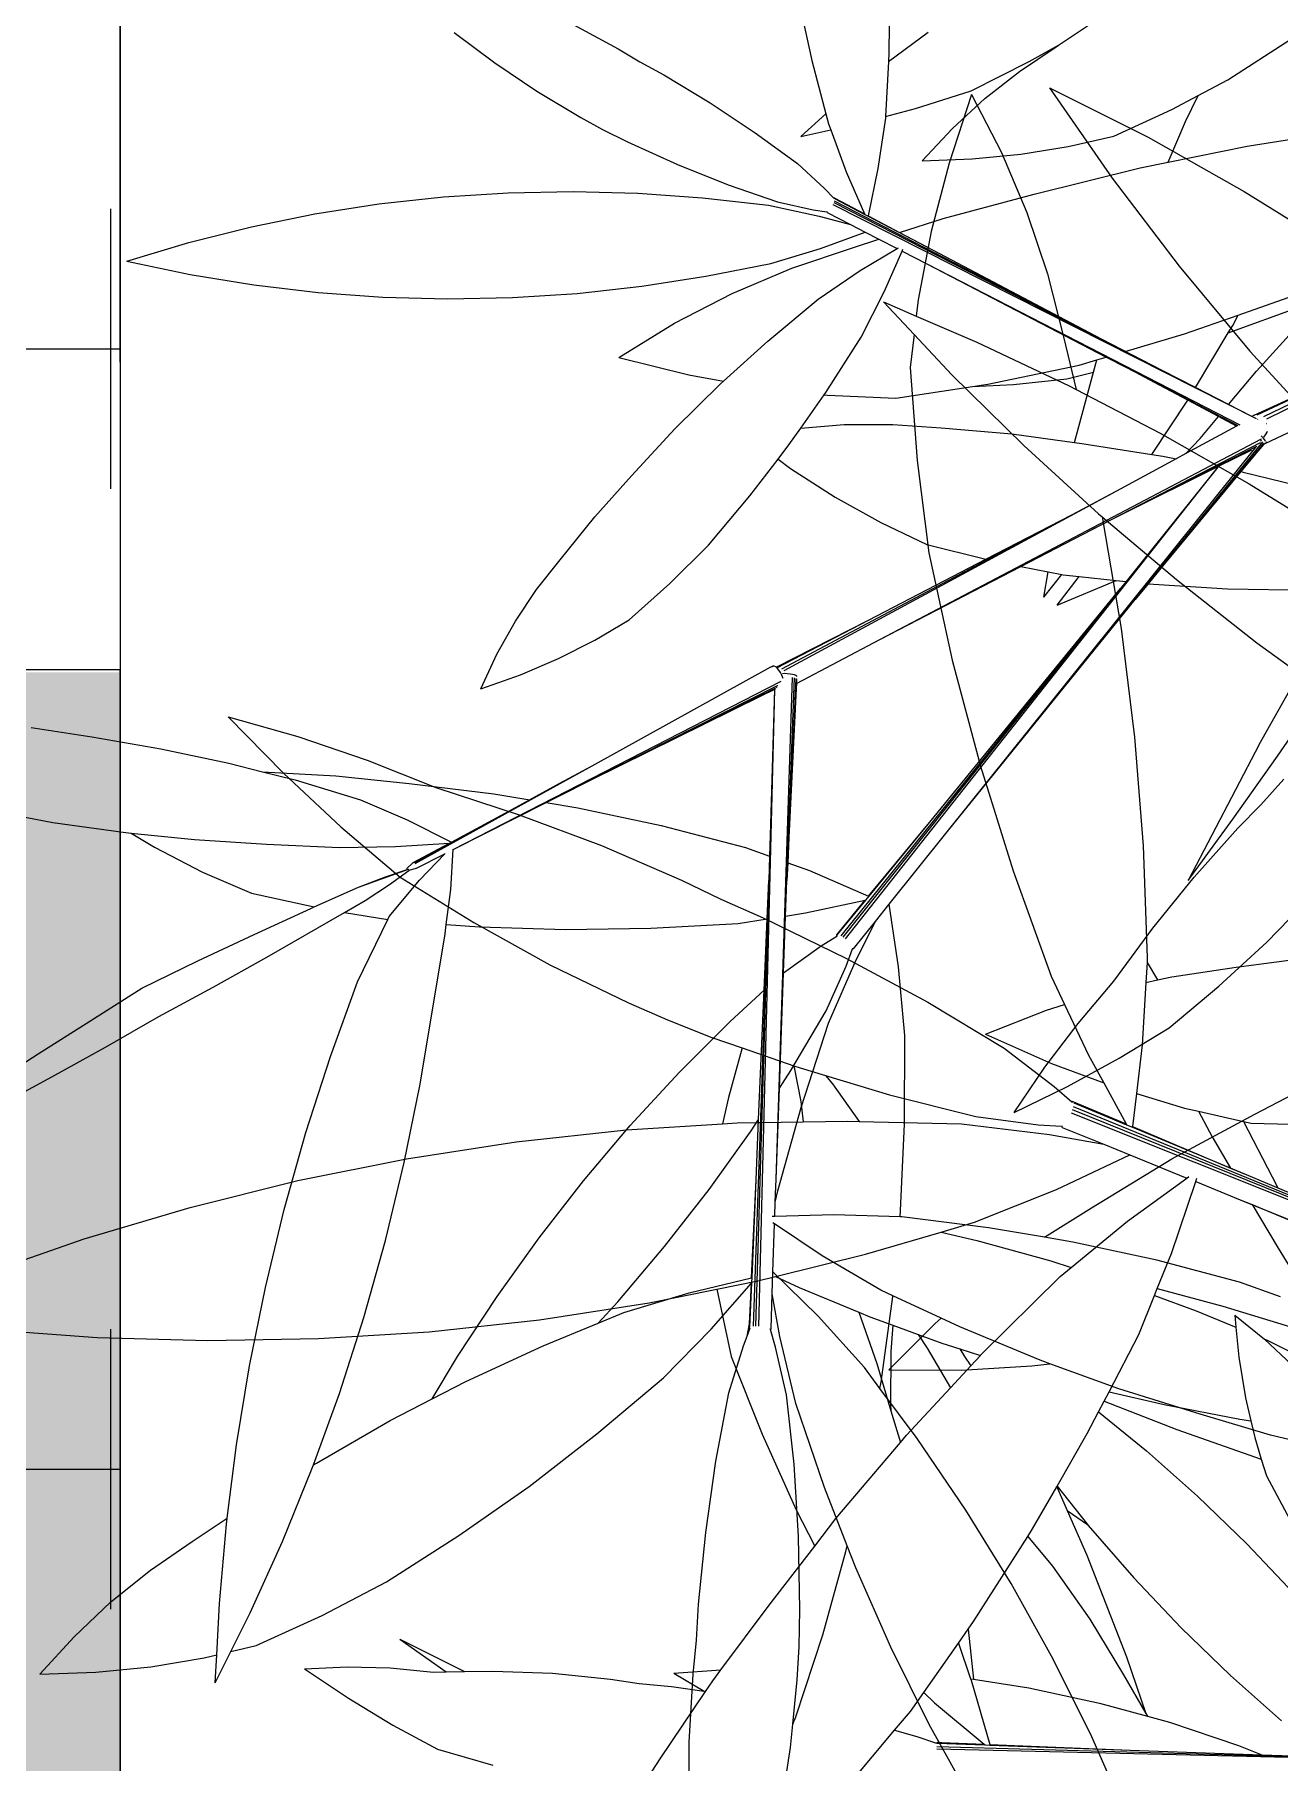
# Model space of a CAD drawing. Header units: millimetres. Extents: x 18 to 174501, y 22 to 24571.
# Drawn here: x 21811.5 to 22033.7, y 15347.7 to 15656.2 of the extents above; entities that cross this region are included whole.
import ezdxf

# ---------------------------------------------------------------- set-up
doc = ezdxf.new("R2010")
doc.units = ezdxf.units.MM
doc.header["$MEASUREMENT"] = 0
doc.linetypes.add('HIDDEN2', pattern=[0.1875, 0.125, -0.0625])
doc.layers.add('AS', color=8, linetype='HIDDEN2', lineweight=5)
doc.layers.add('Edges', color=7, linetype='Continuous', lineweight=18)
doc.layers.add('tampak', color=7, linetype='Continuous')

# ---------------------------------------------------------------- blocks, each defined once
blk = doc.blocks.new('OUTDOOR')
at = {"layer": 'tampak', "transparency": 33554687}
h = blk.add_hatch(dxfattribs=at)
h.set_pattern_fill('CROSS', scale=400)
h.paths.add_polyline_path([(1833117.56, 62258.33), (1829017.56, 62258.33), (1829017.56, 55399.79), (1833117.56, 55399.79)])
blk.add_line((1833117.56, 62258.33), (1833117.56, 44386.87))
blk = doc.blocks.new('BAMBOOPLAN')
at = {"layer": 'Edges'}
for p, q in [((-5.886, 9.7914), (-5.6075, 9.7538)), ((-5.886, 9.7914), (-5.6596, 9.6249)), ((-5.6075, 9.7538), (-5.3303, 9.7034)), ((-6.0685, 9.7101), (-6.0657, 9.5259)), ((-6.0685, 9.7101), (-5.9478, 9.595)), ((-5.3303, 9.7034), (-5.0553, 9.6403)), ((-5.6596, 9.6249), (-5.4253, 9.4685)), ((-5.9478, 9.595), (-5.8368, 9.4719)), ((-6.0657, 9.5259), (-6.0515, 9.346)), ((-5.8368, 9.4719), (-5.7358, 9.3409)), ((-5.4253, 9.4685), (-5.1837, 9.3227)), ((-6.0515, 9.346), (-6.0261, 9.1707)), ((-5.7358, 9.3409), (-5.6451, 9.2026)), ((-5.1837, 9.3227), (-4.9354, 9.1878)), ((-6.0261, 9.1707), (-6.0173, 9.1298)), ((-5.6451, 9.2026), (-5.5706, 9.0858)), ((-6.1085, 9.1365), (-6.0073, 9.0833)), ((-6.1085, 9.1365), (-6.0173, 9.1298)), ((-6.0173, 9.1298), (-5.8497, 9.1175)), ((-6.0073, 9.0833), (-5.9895, 9.0006)), ((-6.0073, 9.0833), (-5.8826, 9.0177)), ((-5.8497, 9.1175), (-5.5907, 9.0888)), ((-5.5907, 9.0888), (-5.5706, 9.0858)), ((-5.5706, 9.0858), (-5.3322, 9.0503)), ((-5.3322, 9.0503), (-5.0748, 9.0022)), ((-5.9895, 9.0006), (-5.8954, 8.7822)), ((-5.8826, 9.0177), (-5.6507, 8.907)), ((-5.0748, 9.0022), (-4.8191, 8.9446)), ((-5.6507, 8.907), (-5.4133, 8.8045)), ((-5.8954, 8.7822), (-5.79, 8.5696)), ((-5.4133, 8.8045), (-5.4026, 8.8003)), ((-5.4026, 8.8003), (-5.3972, 8.7909)), ((-5.4026, 8.8003), (-5.171, 8.7105)), ((-5.3972, 8.7909), (-5.2633, 8.5464)), ((-5.171, 8.7105), (-4.9245, 8.6254)), ((-4.9245, 8.6254), (-4.6742, 8.5493)), ((-5.79, 8.5696), (-5.6444, 8.3299)), ((-5.2633, 8.5464), (-5.1406, 8.2963)), ((-5.6444, 8.3299), (-5.4882, 8.0973)), ((-5.1406, 8.2963), (-5.0295, 8.041)), ((-5.4882, 8.0973), (-5.3218, 7.8722)), ((-5.0295, 8.041), (-4.9264, 7.7748)), ((-4.7045, 7.8253), (-4.4898, 7.9332)), ((-5.3218, 7.8722), (-5.1426, 7.6499)), ((-4.8514, 7.7492), (-4.7045, 7.8253)), ((-4.9264, 7.7748), (-4.923, 7.7627)), ((-4.923, 7.7627), (-4.8831, 7.7295)), ((-4.923, 7.7627), (-4.9092, 7.7133)), ((-4.9092, 7.7133), (-4.8831, 7.7295)), ((-4.8831, 7.7295), (-4.8514, 7.7492)), ((-4.9092, 7.7133), (-4.8665, 7.5606)), ((-5.1426, 7.6499), (-5.0866, 7.5928)), ((-7.3431, 7.5907), (-7.158, 7.6012)), ((-7.3431, 7.5907), (-7.1627, 7.5008)), ((-7.158, 7.6012), (-6.9712, 7.602)), ((-6.9712, 7.602), (-6.7829, 7.5929)), ((-6.7829, 7.5929), (-6.5595, 7.5968)), ((-6.5595, 7.5968), (-6.3356, 7.5914)), ((-6.3356, 7.5914), (-6.1138, 7.5742)), ((-5.1257, 7.5642), (-5.0866, 7.5928)), ((-5.0866, 7.5928), (-4.987, 7.491)), ((-6.1138, 7.5742), (-6.0033, 7.5608)), ((-6.0033, 7.5608), (-5.8855, 7.5512)), ((-5.8855, 7.5512), (-5.651, 7.5226)), ((-5.2525, 7.4558), (-5.1257, 7.5642)), ((-4.8665, 7.5606), (-4.8396, 7.4377)), ((-7.1627, 7.5008), (-6.9799, 7.4194)), ((-5.651, 7.5226), (-5.4183, 7.4845)), ((-4.5386, 7.4622), (-4.3118, 7.5336)), ((-5.4183, 7.4845), (-5.1959, 7.4376)), ((-5.2525, 7.4558), (-5.069, 7.4399)), ((-4.987, 7.491), (-4.9271, 7.4365)), ((-4.6753, 7.4471), (-4.5581, 7.46)), ((-4.5581, 7.46), (-4.5386, 7.4622)), ((-4.5581, 7.46), (-4.4428, 7.3502)), ((-6.9799, 7.4194), (-6.7949, 7.3469)), ((-5.1959, 7.4376), (-5.044, 7.3865)), ((-5.069, 7.4399), (-4.9271, 7.4365)), ((-4.9271, 7.4365), (-4.8388, 7.3562)), ((-4.8396, 7.4377), (-4.7116, 7.4431)), ((-4.8396, 7.4377), (-4.8215, 7.355)), ((-4.7116, 7.4431), (-4.6753, 7.4471)), ((-4.6753, 7.4471), (-4.6208, 7.3971)), ((-5.044, 7.3865), (-4.9885, 7.3639)), ((-4.9867, 7.3657), (-4.9885, 7.3639)), ((-4.9885, 7.3639), (-4.9862, 7.3629)), ((-4.9847, 7.366), (-4.9867, 7.3657)), ((-4.9847, 7.366), (-4.8388, 7.3562)), ((-4.983, 7.3639), (-4.8372, 7.3547)), ((-4.6208, 7.3971), (-4.5506, 7.3367)), ((-6.7949, 7.3469), (-6.5789, 7.299)), ((-3.5241, 7.2713), (-4.9805, 7.3532)), ((-3.3764, 7.263), (-4.98, 7.3453)), ((-2.8996, 7.2385), (-4.9799, 7.3363)), ((-4.8388, 7.3562), (-4.8372, 7.3547)), ((-4.8372, 7.3547), (-4.8212, 7.3537)), ((-4.8215, 7.355), (-4.8212, 7.3537)), ((-4.8215, 7.355), (-4.5506, 7.3367)), ((-4.8212, 7.3537), (-4.5014, 7.3334)), ((-4.5506, 7.3367), (-4.5014, 7.3334)), ((-4.5014, 7.3334), (-4.4202, 7.3282)), ((-4.4428, 7.3502), (-4.4202, 7.3282)), ((-4.4202, 7.3282), (-4.0511, 7.3048)), ((-6.5789, 7.299), (-6.3609, 7.2606)), ((-5.2074, 7.2489), (-5.0504, 7.2812)), ((-5.0504, 7.2812), (-4.9922, 7.297)), ((-5.0154, 7.2669), (-4.876, 7.2886)), ((-4.9922, 7.297), (-4.9901, 7.2976)), ((-4.9903, 7.2948), (-4.9922, 7.297)), ((-4.9903, 7.2948), (-4.876, 7.2886)), ((-4.9523, 7.1405), (-4.804, 7.2847)), ((-4.876, 7.2886), (-4.804, 7.2847)), ((-4.804, 7.2847), (-4.6474, 7.2762)), ((-4.7547, 7.1228), (-4.6474, 7.2762)), ((-4.6474, 7.2762), (-4.6438, 7.2815)), ((-4.6232, 7.2749), (-4.6232, 7.2839)), ((-4.6232, 7.2749), (-4.5013, 7.2683)), ((-4.6219, 7.0815), (-4.6232, 7.2749)), ((-6.3609, 7.2606), (-6.1398, 7.2338)), ((-6.1398, 7.2338), (-6.0316, 7.2254)), ((-5.6039, 7.2226), (-5.4339, 7.2293)), ((-5.4339, 7.2293), (-5.2074, 7.2489)), ((-5.2362, 7.2195), (-5.0154, 7.2669)), ((-4.5013, 7.2683), (-4.4682, 7.2664)), ((-4.5013, 7.2683), (-2.8997, 7.1816)), ((-4.4682, 7.2664), (-4.3693, 7.1834)), ((-4.4682, 7.2664), (-4.3497, 7.2595)), ((-6.0316, 7.2254), (-5.9097, 7.2202)), ((-5.9097, 7.2202), (-5.8281, 7.2201)), ((-5.8281, 7.2201), (-5.8194, 7.0888)), ((-5.8281, 7.2201), (-5.6888, 7.2199)), ((-5.6888, 7.2199), (-5.642, 7.1394)), ((-5.6888, 7.2199), (-5.6715, 7.2199)), ((-5.6715, 7.2199), (-5.6039, 7.2226)), ((-5.6039, 7.2226), (-5.5805, 7.2083)), ((-5.5805, 7.2083), (-5.4852, 7.1402)), ((-5.4852, 7.1402), (-5.2362, 7.2195)), ((-4.3693, 7.1834), (-4.2423, 7.0795)), ((-5.642, 7.1394), (-5.6192, 7.0926)), ((-5.6192, 7.0926), (-5.5123, 7.1316)), ((-5.5123, 7.1316), (-5.4852, 7.1402)), ((-5.123, 6.9927), (-4.9523, 7.1405)), ((-4.8524, 6.9645), (-4.7547, 7.1228)), ((-5.8194, 7.0888), (-5.812, 7.0205)), ((-5.7778, 7.0348), (-5.6192, 7.0926)), ((-4.6268, 6.9849), (-4.6219, 7.0815)), ((-6.0389, 6.926), (-5.812, 7.0205)), ((-5.812, 7.0205), (-5.7778, 7.0348)), ((-5.195, 6.9416), (-5.123, 6.9927)), ((-4.9066, 6.9634), (-4.8524, 6.9645)), ((-4.8715, 6.9335), (-4.8524, 6.9645)), ((-4.6331, 6.8593), (-4.6277, 6.9661)), ((-4.6277, 6.9661), (-4.6268, 6.9849)), ((-4.6277, 6.9661), (-4.5152, 6.9639)), ((-4.6268, 6.9849), (-4.4539, 6.9973)), ((-4.4539, 6.9973), (-4.1921, 7.0063)), ((-4.4181, 6.9855), (-4.4051, 6.9573)), ((-4.4181, 6.9855), (-4.3267, 6.9526)), ((-6.2948, 6.8054), (-6.0389, 6.926)), ((-5.3593, 6.8249), (-5.195, 6.9416)), ((-5.195, 6.9416), (-5.1025, 6.9511)), ((-5.1025, 6.9511), (-4.9066, 6.9634)), ((-4.9973, 6.6773), (-4.8715, 6.9335)), ((-4.5152, 6.9639), (-4.4051, 6.9573)), ((-4.4051, 6.9573), (-4.373, 6.8876)), ((-4.3267, 6.9526), (-4.3206, 6.9523)), ((-4.3267, 6.9526), (-4.3263, 6.9525)), ((-4.3263, 6.9525), (-4.2378, 6.9128)), ((-4.3206, 6.9523), (-4.133, 6.9281)), ((-4.373, 6.8876), (-4.323, 6.7947)), ((-4.6573, 6.6963), (-4.6331, 6.8593)), ((-6.5451, 6.6734), (-6.2948, 6.8054)), ((-5.557, 6.6965), (-5.3593, 6.8249)), ((-4.323, 6.7947), (-4.2912, 6.7439)), ((-4.6573, 6.6963), (-4.5137, 6.7111)), ((-4.5137, 6.7111), (-4.3194, 6.7392)), ((-4.3194, 6.7392), (-4.2912, 6.7439)), ((-4.2912, 6.7439), (-4.268, 6.7069)), ((-4.268, 6.7069), (-4.2344, 6.6606)), ((-6.789, 6.5302), (-6.5451, 6.6734)), ((-5.6881, 6.6171), (-5.5963, 6.671)), ((-5.5963, 6.671), (-5.557, 6.6965)), ((-5.557, 6.6965), (-5.491, 6.6898)), ((-5.491, 6.6898), (-5.3267, 6.68)), ((-5.3267, 6.68), (-5.2406, 6.5708)), ((-5.3267, 6.68), (-5.2965, 6.6781)), ((-5.2965, 6.6781), (-5.2342, 6.677)), ((-5.2342, 6.677), (-5.2169, 6.6119)), ((-5.2342, 6.677), (-5.1652, 6.6757)), ((-5.1652, 6.6757), (-5.1317, 6.6499)), ((-5.1652, 6.6757), (-5.101, 6.6744)), ((-5.101, 6.6744), (-5.0524, 6.6755)), ((-5.0524, 6.6755), (-4.9976, 6.6767)), ((-5.0524, 6.6755), (-5.0348, 6.661)), ((-5.0348, 6.661), (-5.0121, 6.6438)), ((-5.0121, 6.6438), (-4.9976, 6.6767)), ((-4.9976, 6.6767), (-4.9973, 6.6773)), ((-4.6659, 6.6388), (-4.6614, 6.6691)), ((-4.6614, 6.6691), (-4.6573, 6.6963)), ((-4.6614, 6.6691), (-4.4626, 6.6612)), ((-4.4626, 6.6612), (-4.2344, 6.6606)), ((-4.2344, 6.6606), (-4.2082, 6.6245)), ((-5.8402, 6.5278), (-5.6881, 6.6171)), ((-5.6881, 6.6171), (-5.5977, 6.4667)), ((-5.2169, 6.6119), (-5.1735, 6.4837)), ((-5.1317, 6.6499), (-5.0429, 6.5739)), ((-5.0429, 6.5739), (-5.0121, 6.6438)), ((-4.675, 6.577), (-4.6659, 6.6388)), ((-4.6659, 6.6388), (-4.5176, 6.5847)), ((-4.2082, 6.6245), (-4.1062, 6.5299)), ((-5.2406, 6.5708), (-5.1674, 6.4689)), ((-5.1096, 6.4226), (-5.0429, 6.5739)), ((-4.7041, 6.4249), (-4.675, 6.577)), ((-4.5176, 6.5847), (-4.357, 6.518)), ((-7.026, 6.3763), (-6.789, 6.5302)), ((-6.0905, 6.3958), (-5.8402, 6.5278)), ((-5.1735, 6.4837), (-5.1674, 6.4689)), ((-4.357, 6.518), (-4.1984, 6.4439)), ((-5.5977, 6.4667), (-5.4584, 6.3048)), ((-5.1674, 6.4689), (-5.1182, 6.4004)), ((-4.1984, 6.4439), (-4.0424, 6.3626)), ((-6.3465, 6.2752), (-6.0905, 6.3958)), ((-5.2103, 6.1628), (-5.1182, 6.4004)), ((-5.1182, 6.4004), (-5.1096, 6.4226)), ((-4.7276, 6.302), (-4.7044, 6.4234)), ((-4.7044, 6.4234), (-4.7041, 6.4249)), ((-4.7044, 6.4234), (-4.6593, 6.3749)), ((-4.7041, 6.4249), (-4.599, 6.3583)), ((-7.2554, 6.2119), (-7.026, 6.3763)), ((-4.6593, 6.3749), (-4.599, 6.3583)), ((-4.6593, 6.3749), (-4.5746, 6.2837)), ((-4.599, 6.3583), (-4.5964, 6.3566)), ((-4.5964, 6.3566), (-4.4432, 6.2683)), ((-5.4584, 6.3048), (-5.313, 6.151)), ((-6.6075, 6.1664), (-6.3465, 6.2752)), ((-4.7927, 6.0294), (-4.733, 6.2793)), ((-4.733, 6.2793), (-4.7276, 6.302)), ((-4.733, 6.2793), (-4.6487, 6.2282)), ((-4.5746, 6.2837), (-4.3945, 6.0714)), ((-4.4432, 6.2683), (-4.2871, 6.187)), ((-4.6487, 6.2282), (-4.5142, 6.1319)), ((-7.4768, 6.0376), (-7.2554, 6.2119)), ((-4.2871, 6.187), (-4.1286, 6.1129)), ((-6.873, 6.0696), (-6.6075, 6.1664)), ((-5.313, 6.151), (-5.2384, 6.0792)), ((-5.2384, 6.0792), (-5.2103, 6.1628)), ((-4.5142, 6.1319), (-4.3874, 6.0256)), ((-4.1286, 6.1129), (-3.9682, 6.0463)), ((-7.1423, 5.9851), (-6.873, 6.0696)), ((-5.2991, 5.8986), (-5.2384, 6.0792)), ((-3.5953, 6.0675), (-4.7768, 5.697)), ((-3.5958, 6.0666), (-4.7751, 5.6906)), ((-4.3945, 6.0714), (-4.3007, 5.9511)), ((-4.8114, 5.9644), (-4.7994, 6.0061)), ((-4.7994, 6.0061), (-4.7927, 6.0294)), ((-4.7994, 6.0061), (-4.7453, 5.8901)), ((-4.3874, 6.0256), (-4.3007, 5.9511)), ((-7.4146, 5.9131), (-7.1423, 5.9851)), ((-4.8539, 5.8165), (-4.8114, 5.9644)), ((-4.8114, 5.9644), (-4.7522, 5.8889)), ((-4.3007, 5.9511), (-4.2944, 5.9457)), ((-4.237, 5.9494), (-4.0511, 5.9511)), ((-4.0511, 5.9511), (-3.9866, 5.9481)), ((-3.9866, 5.9481), (-3.8892, 5.9779)), ((-4.7453, 5.8901), (-4.604, 5.9154)), ((-4.604, 5.9154), (-4.4214, 5.9375)), ((-4.4214, 5.9375), (-4.2944, 5.9457)), ((-4.3082, 5.8498), (-3.9866, 5.9481)), ((-4.2944, 5.9457), (-4.237, 5.9494)), ((-5.3617, 5.703), (-5.2991, 5.8986)), ((-4.7522, 5.8889), (-4.7453, 5.8901)), ((-4.7522, 5.8889), (-4.7499, 5.886)), ((-4.7499, 5.886), (-4.6513, 5.7465)), ((-4.6513, 5.7465), (-4.3082, 5.8498)), ((-4.6504, 5.7452), (-4.3082, 5.8498)), ((-4.8702, 5.76), (-4.8539, 5.8165)), ((-4.8539, 5.8165), (-4.8189, 5.8007)), ((-4.8189, 5.8007), (-4.665, 5.7424)), ((-4.8927, 5.7013), (-4.8702, 5.76)), ((-4.779, 5.7059), (-4.6627, 5.7415)), ((-4.7687, 5.7111), (-4.665, 5.7424)), ((-4.665, 5.7424), (-4.6627, 5.7415)), ((-4.6627, 5.7415), (-4.6622, 5.7416)), ((-4.6622, 5.7416), (-4.6617, 5.7418)), ((-4.6617, 5.7418), (-4.661, 5.742)), ((-4.661, 5.742), (-4.6504, 5.7452)), ((-4.6513, 5.7465), (-4.6504, 5.7452)), ((-5.4724, 5.6554), (-5.3617, 5.703)), ((-5.3724, 5.6695), (-5.3617, 5.703)), ((-4.9551, 5.5383), (-4.8927, 5.7013)), ((-4.8927, 5.7013), (-4.8338, 5.7047)), ((-4.8338, 5.7047), (-4.7807, 5.7048)), ((-4.7792, 5.708), (-4.7807, 5.7048)), ((-4.7807, 5.7048), (-4.7802, 5.7048)), ((-4.7792, 5.708), (-4.7788, 5.7081)), ((-4.7788, 5.7081), (-4.7687, 5.7111)), ((-5.4724, 5.6554), (-5.3839, 5.637)), ((-5.3808, 5.6376), (-5.3724, 5.6695)), ((-5.6204, 5.5884), (-5.547, 5.6016)), ((-5.547, 5.6016), (-5.467, 5.621)), ((-5.467, 5.621), (-5.3839, 5.637)), ((-5.4337, 5.4373), (-5.3808, 5.6376)), ((-5.3839, 5.637), (-5.3808, 5.6376)), ((-5.9102, 5.5099), (-5.7649, 5.5547)), ((-5.7649, 5.5547), (-5.6204, 5.5884)), ((-5.9787, 5.485), (-5.9102, 5.5099)), ((-6.1611, 5.5097), (-6.0221, 5.4692)), ((-6.1611, 5.5097), (-5.9787, 5.485)), ((-6.0525, 5.4582), (-6.0221, 5.4692)), ((-6.0221, 5.4692), (-5.9787, 5.485)), ((-6.2656, 5.3991), (-6.161, 5.4322)), ((-6.161, 5.4322), (-6.0525, 5.4582)), ((-5.4568, 5.345), (-5.4337, 5.4373)), ((-6.3661, 5.359), (-6.2656, 5.3991)), ((-6.3661, 5.359), (-6.2356, 5.3243)), ((-6.2356, 5.3243), (-6.1065, 5.2963)), ((-6.1065, 5.2963), (-5.979, 5.2752)), ((-5.979, 5.2752), (-5.8322, 5.283)), ((0.0393, -3.3045), (0.0376, -3.4674)), ((-0.1939, -3.3276), (-0.1588, -3.4876)), ((0.4704, -3.4484), (0.6004, -3.361)), ((-1.0709, -3.4158), (-0.9671, -3.4931)), ((-0.7672, -3.3951), (-0.653, -3.4573)), ((0.0364, -3.4899), (0.1379, -3.4153)), ((0.9024, -3.5367), (1.0626, -3.4329)), ((-0.653, -3.4573), (-0.5972, -3.4909)), ((0.0376, -3.4674), (0.0364, -3.4899)), ((0.3708, -3.515), (0.4646, -3.4523)), ((0.3957, -3.49), (0.4704, -3.4484)), ((0.4646, -3.4523), (0.4704, -3.4484)), ((-0.9671, -3.4931), (-0.8599, -3.5657)), ((-0.5972, -3.4909), (-0.5365, -3.5242)), ((-0.5365, -3.5242), (-0.4182, -3.5955)), ((-0.1588, -3.4876), (-0.1232, -3.6231)), ((0.0364, -3.4899), (0.0292, -3.63)), ((0.2472, -3.5642), (0.3957, -3.49)), ((0.2824, -3.5844), (0.3708, -3.515)), ((-0.8599, -3.5657), (-0.7482, -3.6328)), ((0.1053, -3.6094), (0.2472, -3.5642)), ((0.8263, -3.5767), (0.9024, -3.5367)), ((-0.4182, -3.5955), (-0.3031, -3.6715)), ((0.0292, -3.63), (0.1053, -3.6094)), ((0.1996, -3.6604), (0.2824, -3.5844)), ((0.6115, -3.6799), (0.759, -3.6121)), ((0.759, -3.6121), (0.8263, -3.5767)), ((0.7944, -3.643), (0.8263, -3.5767)), ((-0.7482, -3.6328), (-0.6925, -3.6632)), ((-0.1872, -3.6815), (-0.1232, -3.6231)), ((-0.1232, -3.6231), (-0.1163, -3.6491)), ((-0.1163, -3.6491), (-0.1107, -3.6644)), ((0.029, -3.6341), (0.0097, -3.7628)), ((0.0292, -3.63), (0.029, -3.6341)), ((0.7503, -3.7463), (0.7944, -3.643)), ((-0.6925, -3.6632), (-0.6286, -3.6951)), ((-0.6286, -3.6951), (-0.5015, -3.7522)), ((-0.3031, -3.6715), (-0.1955, -3.7497)), ((-0.1872, -3.6815), (-0.1107, -3.6644)), ((-0.1107, -3.6644), (-0.0712, -3.7712)), ((0.1226, -3.7429), (0.1996, -3.6604)), ((0.4946, -3.7069), (0.6115, -3.6799)), ((0.9516, -3.7055), (1.1544, -3.6739)), ((0.1226, -3.7429), (0.2498, -3.7384)), ((0.2498, -3.7384), (0.374, -3.7263)), ((0.374, -3.7263), (0.4946, -3.7069)), ((0.6785, -3.7609), (0.7503, -3.7463)), ((0.7503, -3.7463), (0.9516, -3.7055)), ((-0.5015, -3.7522), (-0.3724, -3.804)), ((-0.1955, -3.7497), (-0.1266, -3.8134)), ((-0.0712, -3.7712), (-0.0244, -3.8786)), ((0.0097, -3.7628), (-0.0154, -3.8834)), ((0.4081, -3.8286), (0.6785, -3.7609)), ((-1.0986, -3.8351), (-0.9334, -3.8245)), ((-0.9334, -3.8245), (-0.7679, -3.8213)), ((-0.7679, -3.8213), (-0.6025, -3.8257)), ((-0.6025, -3.8257), (-0.4376, -3.8375)), ((-0.3724, -3.804), (-0.2468, -3.8478)), ((-0.1266, -3.8134), (-0.1025, -3.8387)), ((0.1757, -3.8905), (0.4081, -3.8286)), ((-1.5882, -3.9116), (-1.4264, -3.8788)), ((-1.4264, -3.8788), (-1.2631, -3.8532)), ((-1.2631, -3.8532), (-1.0986, -3.8351)), ((-0.4376, -3.8375), (-0.2692, -3.8566)), ((-0.2692, -3.8566), (-0.14, -3.884)), ((-0.2468, -3.8478), (-0.1552, -3.868)), ((-0.1552, -3.868), (-0.1204, -3.8735)), ((-0.1199, -3.8751), (-0.1204, -3.8735)), ((-0.1204, -3.8735), (-0.1191, -3.8737)), ((-0.1199, -3.8751), (-0.0604, -3.9058)), ((0.9755, -4.4014), (-0.1044, -3.8554)), ((-0.101, -3.8381), (-0.1025, -3.8387)), ((-0.1025, -3.8387), (-0.1014, -3.8398)), ((0.7342, -4.278), (-0.1023, -3.8507)), ((-0.0999, -3.8384), (-0.101, -3.8381)), ((0.6573, -4.2383), (-0.1007, -3.8463)), ((-0.0999, -3.8384), (-0.0244, -3.8786)), ((-0.0995, -3.84), (-0.0239, -3.8798)), ((-0.0244, -3.8786), (-0.0239, -3.8798)), ((2.1238, -3.8535), (1.0004, -4.402)), ((-1.748, -3.9518), (-1.5882, -3.9116)), ((-0.14, -3.884), (-0.0604, -3.9058)), ((-0.0604, -3.9058), (-0.0229, -3.9251)), ((-0.0239, -3.8798), (-0.0156, -3.8841)), ((-0.0154, -3.8834), (-0.0156, -3.8841)), ((-0.0156, -3.8841), (0.1504, -3.9715)), ((-0.0154, -3.8834), (0.0651, -3.9261)), ((0.0651, -3.9261), (0.1757, -3.8905)), ((1.9962, -3.9147), (0.993, -4.396)), ((-1.9055, -3.9991), (-1.748, -3.9518)), ((-0.263, -4.0047), (-0.1365, -3.9666)), ((-0.2097, -4.0169), (-0.0529, -3.9642)), ((-0.1365, -3.9666), (-0.0229, -3.9251)), ((-0.0529, -3.9642), (0.0123, -3.9432)), ((-0.0353, -4.0233), (0.0587, -3.967)), ((-0.0229, -3.9251), (0.0123, -3.9432)), ((0.0123, -3.9432), (0.0587, -3.967)), ((0.0587, -3.967), (0.0619, -3.9651)), ((0.0651, -3.9261), (0.1504, -3.9715)), ((-1.9055, -3.9991), (-1.7446, -4.0331)), ((-0.4293, -4.0378), (-0.263, -4.0047)), ((0.0258, -4.0771), (0.0714, -3.9735)), ((0.0714, -3.9735), (0.0735, -3.9687)), ((0.0714, -3.9735), (0.1348, -4.0062)), ((0.1348, -4.0062), (0.5921, -4.2439)), ((0.1348, -4.0062), (0.9325, -4.4166)), ((0.1504, -3.9715), (0.6405, -4.2294)), ((-1.7446, -4.0331), (-1.582, -4.0598)), ((-0.5926, -4.0633), (-0.4293, -4.0378)), ((-0.362, -4.0815), (-0.2097, -4.0169)), ((-0.1429, -4.0964), (-0.0353, -4.0233)), ((-1.582, -4.0598), (-1.4181, -4.079)), ((-1.4181, -4.079), (-1.2532, -4.0909)), ((-1.2532, -4.0909), (-1.0878, -4.0952)), ((-1.0878, -4.0952), (-0.9223, -4.092)), ((-0.9223, -4.092), (-0.7571, -4.0814)), ((-0.7571, -4.0814), (-0.5926, -4.0633)), ((-0.5092, -4.1577), (-0.362, -4.0815)), ((-0.2713, -4.2031), (-0.1429, -4.0964)), ((-0.0334, -4.193), (0.0258, -4.0771)), ((0.9286, -4.1366), (1.0561, -4.0922)), ((0.7915, -4.1844), (0.9286, -4.1366)), ((0.9028, -4.1823), (1.0855, -4.1159)), ((0.9145, -4.1629), (0.9286, -4.1366)), ((0.9748, -4.2799), (1.1253, -4.1141)), ((-0.6511, -4.2453), (-0.5092, -4.1577)), ((0.6405, -4.2294), (0.7915, -4.1844)), ((0.8195, -4.3216), (0.9028, -4.1823)), ((0.9028, -4.1823), (0.9145, -4.1629)), ((-0.3841, -4.305), (-0.2713, -4.2031)), ((-0.1233, -4.3338), (-0.0334, -4.193)), ((0.6405, -4.2294), (0.6573, -4.2383)), ((-0.6511, -4.2453), (-0.4722, -4.2892)), ((0.2904, -4.3127), (0.5228, -4.2645)), ((0.5228, -4.2645), (0.5682, -4.251)), ((0.5598, -4.2819), (0.5682, -4.251)), ((0.5682, -4.251), (0.5921, -4.2439)), ((0.5921, -4.2439), (0.6421, -4.2698)), ((0.6421, -4.2698), (0.9277, -4.4182)), ((0.7151, -4.3084), (0.6421, -4.2698)), ((0.7342, -4.278), (0.6573, -4.2383)), ((0.969, -4.392), (1.2835, -4.2476)), ((0.9768, -4.3908), (1.2835, -4.2476)), ((-0.508, -4.4269), (-0.3922, -4.3123)), ((-0.4722, -4.2892), (-0.3841, -4.305)), ((-0.3922, -4.3123), (-0.3841, -4.305)), ((0.0553, -4.3485), (0.2509, -4.3187)), ((0.2509, -4.3187), (0.2904, -4.3127)), ((0.2509, -4.3187), (0.3552, -4.314)), ((0.3552, -4.314), (0.4917, -4.2991)), ((0.4917, -4.2991), (0.5598, -4.2819)), ((0.5158, -4.4427), (0.5598, -4.2819)), ((0.9251, -4.4195), (0.7151, -4.3084)), ((0.7997, -4.3537), (0.7151, -4.3084)), ((0.8195, -4.3216), (0.7342, -4.278)), ((0.904, -4.3648), (0.9748, -4.2799)), ((0.997, -4.4646), (1.3179, -4.3126)), ((-0.187, -4.4249), (-0.1275, -4.3399)), ((-0.1275, -4.3399), (-0.1233, -4.3338)), ((-0.1275, -4.3399), (-0.1185, -4.3409)), ((-0.1185, -4.3409), (0.0553, -4.3485)), ((0.7082, -4.492), (0.7997, -4.3537)), ((0.8782, -4.3957), (0.7997, -4.3537)), ((0.904, -4.3648), (0.8195, -4.3216)), ((0.8317, -4.4514), (0.8782, -4.3957)), ((0.9238, -4.4201), (0.8782, -4.3957)), ((0.9633, -4.3951), (0.904, -4.3648)), ((0.969, -4.392), (0.9633, -4.3951)), ((0.9721, -4.3996), (0.9633, -4.3951)), ((0.9785, -4.4029), (0.9779, -4.4026)), ((0.9785, -4.4029), (0.9779, -4.4026)), ((-0.6187, -4.5467), (-0.508, -4.4269)), ((-0.2171, -4.468), (-0.187, -4.4249)), ((-0.187, -4.4249), (-0.0764, -4.416)), ((-0.0764, -4.416), (0.0476, -4.4156)), ((0.0476, -4.4156), (0.1714, -4.4246)), ((0.1714, -4.4246), (0.3509, -4.44)), ((0.3509, -4.44), (0.5114, -4.4621)), ((0.5114, -4.4621), (0.5158, -4.4427)), ((0.9238, -4.4201), (0.795, -4.4899)), ((0.795, -4.4899), (0.8317, -4.4514)), ((0.9251, -4.4195), (0.9238, -4.4201)), ((0.9258, -4.4191), (0.9251, -4.4195)), ((0.9325, -4.4166), (0.9326, -4.4167)), ((0.9882, -4.4454), (0.9872, -4.4446)), ((0.989, -4.4462), (0.9882, -4.4454)), ((0.9891, -4.4464), (0.989, -4.4462)), ((0.9926, -4.45), (0.9891, -4.4464)), ((0.996, -4.4541), (0.9926, -4.45)), ((0.994, -4.4485), (0.9941, -4.4484)), ((0.9941, -4.4484), (0.9968, -4.4444)), ((0.9968, -4.4444), (0.9995, -4.4398)), ((0.9995, -4.4398), (1.0021, -4.435)), ((1.0006, -4.4141), (1.0002, -4.4139)), ((1.0021, -4.435), (1.003, -4.433)), ((-0.2448, -4.5041), (-0.2171, -4.468)), ((0.0146, -4.9645), (0.9879, -4.4524)), ((0.1865, -5.4552), (0.9745, -4.4726)), ((0.5114, -4.4621), (0.5295, -4.4647)), ((0.5295, -4.4647), (0.7082, -4.492)), ((0.5548, -4.6846), (0.9851, -4.4616)), ((0.9755, -4.4719), (0.6355, -4.6438)), ((0.6657, -4.8625), (0.9913, -4.4599)), ((0.7082, -4.492), (0.7362, -4.4963)), ((0.9933, -4.4633), (0.7356, -4.7774)), ((0.795, -4.4899), (0.7705, -4.5031)), ((0.9624, -4.4812), (0.8777, -4.5233)), ((0.9788, -4.484), (0.9355, -4.5361)), ((0.9745, -4.4726), (0.9745, -4.4725)), ((0.9762, -4.4715), (0.9755, -4.4719)), ((0.9939, -4.4656), (0.9788, -4.484)), ((0.9931, -4.4669), (0.9788, -4.484)), ((0.9851, -4.4616), (0.9854, -4.4614)), ((0.9855, -4.4587), (0.9856, -4.4587)), ((0.9856, -4.4587), (0.9879, -4.4558)), ((0.9879, -4.4524), (0.988, -4.4524)), ((0.9931, -4.4669), (0.9946, -4.465)), ((0.9945, -4.465), (0.9946, -4.465)), ((0.9946, -4.465), (0.9952, -4.4643)), ((0.9946, -4.465), (0.997, -4.4646)), ((0.9981, -4.4574), (0.996, -4.4541)), ((0.9982, -4.4577), (0.9981, -4.4574)), ((0.9982, -4.4605), (0.9983, -4.4603)), ((1.0004, -4.4606), (1.0001, -4.4607)), ((1.0003, -4.4607), (1.0005, -4.4606)), ((-0.317, -4.598), (-0.2448, -4.5041)), ((-0.2448, -4.5041), (-0.2129, -4.5277)), ((-0.2129, -4.5277), (-0.0993, -4.6013)), ((0.8777, -4.5233), (-0.0741, -5.7277)), ((0.7705, -4.5031), (0.6276, -4.5805)), ((0.8759, -4.5242), (0.6355, -4.6438)), ((0.8764, -4.5243), (0.7009, -4.7444)), ((0.9355, -4.5361), (0.7356, -4.7774)), ((0.7362, -4.4963), (0.7705, -4.5031)), ((0.8768, -4.5238), (0.8759, -4.5242)), ((0.8759, -4.5242), (0.8764, -4.5243)), ((0.8768, -4.5238), (0.8764, -4.5243)), ((0.8777, -4.5233), (0.8768, -4.5238)), ((0.9355, -4.5361), (0.9411, -4.5372)), ((0.9411, -4.5372), (1.0776, -4.571)), ((-0.7126, -4.6515), (-0.6187, -4.5467)), ((0.6276, -4.5805), (-0.2299, -5.0446)), ((0.6276, -4.5805), (0.5302, -4.6323)), ((-0.4228, -4.7233), (-0.317, -4.598)), ((-0.0993, -4.6013), (0.0167, -4.6661)), ((-0.8008, -4.7609), (-0.7126, -4.6515)), ((0.5302, -4.6323), (-0.2359, -5.0401)), ((0.0167, -4.6661), (0.1347, -4.7218)), ((0.285, -4.7596), (0.5302, -4.6323)), ((0.6355, -4.6438), (0.5548, -4.6846)), ((0.3741, -4.7782), (0.5548, -4.6846)), ((-0.5211, -4.8214), (-0.4228, -4.7233)), ((0.7009, -4.7444), (-0.0798, -5.7237)), ((-0.0144, -4.915), (0.285, -4.7596)), ((0.1347, -4.7218), (0.285, -4.7596)), ((0.7009, -4.7444), (0.6427, -4.8167)), ((-0.8607, -4.8369), (-0.8008, -4.7609)), ((0.0146, -4.9645), (0.3741, -4.7782)), ((0.3741, -4.7782), (0.4439, -4.7919)), ((0.4325, -4.8564), (0.4439, -4.7919)), ((0.4325, -4.8564), (0.4788, -4.7987)), ((0.4439, -4.7919), (0.4788, -4.7987)), ((0.4668, -4.8766), (0.5228, -4.8038)), ((0.4788, -4.7987), (0.4823, -4.7994)), ((0.4823, -4.7994), (0.5228, -4.8038)), ((0.5228, -4.8038), (0.6169, -4.8139)), ((0.7356, -4.7774), (0.6986, -4.8224)), ((-0.9145, -4.9173), (-0.8607, -4.8369)), ((-0.6247, -4.9142), (-0.5211, -4.8214)), ((0.6285, -4.8343), (-0.0851, -5.7205)), ((0.1452, -5.4257), (0.6285, -4.8343)), ((0.4668, -4.8766), (0.6169, -4.8139)), ((0.6169, -4.8139), (0.6427, -4.8167)), ((0.6427, -4.8167), (0.6285, -4.8343)), ((0.6986, -4.8224), (0.6657, -4.8625)), ((0.6986, -4.8224), (0.9012, -4.835)), ((0.9012, -4.835), (1.1111, -4.8384)), ((0.1865, -5.4552), (0.6657, -4.8625)), ((-0.9621, -5.0018), (-0.9145, -4.9173)), ((-0.7122, -4.9662), (-0.6247, -4.9142)), ((-0.2497, -5.0352), (-0.0144, -4.915)), ((-0.2484, -5.0364), (-0.0144, -4.915)), ((-0.8047, -5.0129), (-0.7122, -4.9662)), ((-0.1982, -5.0765), (0.0146, -4.9645)), ((-1.0034, -5.0902), (-0.9621, -5.0018)), ((-0.9018, -5.0543), (-0.8047, -5.0129)), ((-1.0034, -5.0902), (-0.9018, -5.0543)), ((-0.2642, -5.0351), (-0.7203, -5.2871)), ((-0.2619, -5.0338), (-0.2642, -5.0351)), ((-0.2619, -5.0338), (-0.2577, -5.0316)), ((-0.2545, -5.0321), (-0.2577, -5.0316)), ((-0.2508, -5.0342), (-0.2545, -5.0321)), ((-0.2497, -5.0352), (-0.2508, -5.0342)), ((-0.2502, -6.3412), (-0.2084, -5.0609)), ((-0.2484, -5.0364), (-0.2497, -5.0352)), ((-0.2468, -5.0379), (-0.2484, -5.0364)), ((-0.2427, -5.0428), (-0.2468, -5.0379)), ((-0.2389, -5.0488), (-0.2427, -5.0428)), ((-0.2355, -5.0552), (-0.2389, -5.0488)), ((-0.2338, -5.0596), (-0.2355, -5.0552)), ((-0.2329, -5.0618), (-0.2338, -5.0596)), ((-0.2288, -5.0514), (-0.2334, -5.0515)), ((-0.2323, -5.064), (-0.2329, -5.0618)), ((-0.2215, -5.0517), (-0.2288, -5.0514)), ((-0.2222, -5.5795), (-0.2032, -5.0622)), ((-0.2144, -5.0524), (-0.2215, -5.0517)), ((-0.1996, -5.0636), (-0.2174, -5.4695)), ((-0.2081, -5.0533), (-0.2144, -5.0524)), ((-0.2029, -5.0546), (-0.2081, -5.0533)), ((-0.1993, -5.056), (-0.2029, -5.0546)), ((-0.1974, -5.0575), (-0.1993, -5.056)), ((-0.1977, -5.0651), (-0.1988, -5.0889)), ((-0.1976, -5.0666), (-0.1982, -5.0765)), ((-0.1976, -5.0666), (-0.1975, -5.0642)), ((-0.1974, -5.0584), (-0.1974, -5.0575)), ((0.982, -5.2322), (1.0793, -5.0602)), ((-1.0733, -5.4997), (-0.2368, -5.071)), ((-0.7974, -5.3603), (-0.246, -5.0815)), ((-0.2517, -5.0884), (-0.7226, -5.323)), ((-0.2888, -5.1089), (-0.7226, -5.323)), ((-0.2538, -5.0917), (-0.2952, -6.7156)), ((-0.2537, -5.0915), (-0.2888, -5.1089)), ((-0.2538, -5.0917), (-0.2888, -5.1089)), ((-0.2538, -5.0917), (-0.2649, -5.4639)), ((-0.2538, -5.0917), (-0.2538, -5.0917)), ((-0.2536, -5.0916), (-0.2537, -5.0915)), ((-0.2535, -5.0915), (-0.2537, -5.0915)), ((-0.2524, -5.0918), (-0.2536, -5.0916)), ((-0.2528, -5.0911), (-0.2535, -5.0915)), ((-0.2534, -5.0915), (-0.2535, -5.0915)), ((-0.2528, -5.0916), (-0.2534, -5.0915)), ((-0.252, -5.0907), (-0.2524, -5.0909)), ((-0.2484, -5.0868), (-0.25, -5.0875)), ((-0.2483, -5.0867), (-0.2484, -5.0868)), ((-0.246, -5.0815), (-0.2456, -5.0813)), ((-0.1988, -5.0889), (-0.2174, -5.4695)), ((-0.1982, -5.0765), (-0.1988, -5.0889)), ((1.0286, -5.262), (1.141, -5.0988)), ((-2.1494, -5.1891), (-1.9947, -5.2126)), ((-1.9947, -5.2126), (-1.8188, -5.2432)), ((-1.8188, -5.2432), (-1.6461, -5.2798)), ((0.982, -5.2322), (0.8009, -5.5793)), ((-1.6461, -5.2798), (-1.5597, -5.3015)), ((-0.7203, -5.2871), (-1.171, -5.5362)), ((-0.7203, -5.2871), (-0.8021, -5.332)), ((0.9151, -5.4223), (1.0286, -5.262)), ((-1.5597, -5.3015), (-1.5595, -5.3015)), ((-1.5595, -5.3015), (-1.3724, -5.3117)), ((-1.5595, -5.3015), (-1.4769, -5.3224)), ((-1.4769, -5.3224), (-1.3101, -5.3732)), ((-1.3724, -5.3117), (-1.1859, -5.3315)), ((-1.1859, -5.3315), (-0.9701, -5.3576)), ((-0.8021, -5.332), (-1.1723, -5.5348)), ((-0.8781, -5.373), (-0.8021, -5.332)), ((-0.7226, -5.323), (-0.7974, -5.3603)), ((0.986, -5.3863), (1.0453, -5.3205)), ((-1.3101, -5.3732), (-1.1911, -5.4245)), ((-1.078, -5.481), (-0.8781, -5.373)), ((-0.9701, -5.3576), (-0.8781, -5.373)), ((-0.8363, -5.38), (-0.7974, -5.3603)), ((-2.2447, -5.4019), (-2.0947, -5.4313)), ((-1.0733, -5.4998), (-0.8363, -5.38)), ((-0.8363, -5.38), (-0.7557, -5.3935)), ((-0.7557, -5.3935), (-0.5434, -5.439)), ((0.9276, -5.446), (0.986, -5.3863)), ((-2.0947, -5.4313), (-1.915, -5.456)), ((-1.915, -5.456), (-1.8948, -5.458)), ((-1.8948, -5.458), (-1.8351, -5.4941)), ((-1.8948, -5.458), (-1.7331, -5.4743)), ((-1.1911, -5.4245), (-1.078, -5.481)), ((-0.5434, -5.439), (-0.3278, -5.4946)), ((-0.2649, -5.4639), (-0.3022, -6.7158)), ((-0.2649, -5.4639), (-0.2668, -5.5168)), ((-0.014, -5.6188), (0.1452, -5.4257)), ((-0.013, -5.6192), (0.1452, -5.4257)), ((0.0385, -5.6397), (0.1865, -5.4552)), ((0.8009, -5.5793), (0.9151, -5.4223)), ((0.8162, -5.5703), (0.9276, -5.446)), ((-1.8351, -5.4941), (-1.7125, -5.5576)), ((-1.7331, -5.4743), (-1.5493, -5.4864)), ((-1.5493, -5.4864), (-1.3636, -5.4945)), ((-1.3636, -5.4945), (-1.2209, -5.4921)), ((-1.2209, -5.4921), (-1.083, -5.4837)), ((-1.1759, -5.5333), (-1.0971, -5.4913)), ((-1.1749, -5.5333), (-1.0971, -5.4913)), ((-1.0971, -5.4913), (-1.083, -5.4837)), ((-1.0948, -5.5107), (-1.0936, -5.5094)), ((-1.083, -5.4837), (-1.0804, -5.4823)), ((-1.0797, -5.6023), (-1.0733, -5.4998)), ((-1.078, -5.481), (-1.0777, -5.4811)), ((-1.0733, -5.4997), (-1.0732, -5.4988)), ((-1.0733, -5.4998), (-1.0733, -5.4997)), ((-0.3278, -5.4946), (-0.2668, -5.5168)), ((-0.2174, -5.4695), (-0.2202, -5.5337)), ((-1.3151, -5.596), (-1.1873, -5.5503)), ((-1.2458, -5.57), (-1.1912, -5.5514)), ((-1.2361, -5.589), (-1.1864, -5.5537)), ((-1.1916, -5.5491), (-1.1917, -5.5496)), ((-1.1917, -5.5496), (-1.1916, -5.5502)), ((-1.1915, -5.5487), (-1.1916, -5.5491)), ((-1.1916, -5.5502), (-1.1913, -5.551)), ((-1.1768, -5.5339), (-1.1915, -5.5487)), ((-1.1913, -5.551), (-1.1912, -5.5514)), ((-1.1912, -5.5514), (-1.1864, -5.5498)), ((-1.1688, -5.5486), (-1.1864, -5.5537)), ((-1.1864, -5.5537), (-1.1851, -5.5527)), ((-1.1841, -5.552), (-1.1834, -5.5515)), ((-1.1759, -5.5333), (-1.1768, -5.5339)), ((-1.1699, -5.5486), (-1.1698, -5.5486)), ((-1.1688, -5.5486), (-1.0948, -5.5107)), ((-1.1593, -5.5779), (-1.0948, -5.5107)), ((-0.2668, -5.5168), (-0.2689, -5.5792)), ((-0.2202, -5.5337), (-0.2222, -5.5795)), ((-0.2202, -5.5337), (-0.1648, -5.5539)), ((-0.1648, -5.5539), (-0.014, -5.6188)), ((-1.7125, -5.5576), (-1.588, -5.6117)), ((-1.4277, -5.6466), (-1.3151, -5.596)), ((-1.3151, -5.596), (-1.2458, -5.57)), ((-1.2977, -5.63), (-1.2361, -5.589)), ((-1.237, -5.6712), (-1.1593, -5.5779)), ((-0.2689, -5.5792), (-0.3084, -6.7163)), ((-0.273, -5.677), (-0.2689, -5.5792)), ((-0.2256, -5.6697), (-0.2222, -5.5795)), ((0.711, -5.7011), (0.8162, -5.5703)), ((-1.588, -5.6117), (-1.4277, -5.6466)), ((-1.3504, -5.6604), (-1.2977, -5.63)), ((-1.0911, -5.6911), (-1.0797, -5.6023)), ((-0.1754, -5.6619), (-0.0226, -5.6293)), ((-0.0951, -5.7173), (-0.0226, -5.6293)), ((-0.093, -5.7171), (-0.0209, -5.6289)), ((-0.0226, -5.6293), (-0.0209, -5.6289)), ((-0.0209, -5.6289), (-0.013, -5.6192)), ((-0.014, -5.6188), (-0.013, -5.6192)), ((0.0033, -5.6836), (0.0385, -5.6397)), ((0.0626, -5.7992), (0.0385, -5.6397)), ((1.0017, -5.7361), (1.1184, -5.6167)), ((-1.5808, -5.7165), (-1.4369, -5.6508)), ((-1.5489, -5.7747), (-1.3504, -5.6604)), ((-1.4369, -5.6508), (-1.4277, -5.6466)), ((-1.3504, -5.6604), (-1.2404, -5.6783)), ((-1.3175, -5.8379), (-1.2404, -5.6783)), ((-1.2404, -5.6783), (-1.237, -5.6712)), ((-0.3469, -5.6884), (-0.273, -5.677)), ((-0.2807, -5.8591), (-0.273, -5.677)), ((-0.2309, -5.8146), (-0.2256, -5.6697)), ((-0.2256, -5.6697), (-0.1754, -5.6619)), ((-0.0525, -5.7532), (0.0033, -5.6836)), ((-0.0462, -5.7818), (0.0033, -5.6836)), ((-1.7246, -5.7843), (-1.5808, -5.7165)), ((-1.1576, -6.0986), (-1.0942, -5.7149)), ((-1.0942, -5.7149), (-1.0911, -5.6911)), ((-1.0911, -5.6911), (-1.006, -5.6976)), ((-1.006, -5.6976), (-0.7875, -5.7043)), ((-0.7875, -5.7043), (-0.5692, -5.701)), ((-0.5692, -5.701), (-0.3469, -5.6884)), ((-0.135, -5.7456), (-0.0955, -5.7207)), ((-0.0951, -5.7173), (-0.0958, -5.7187)), ((-0.0958, -5.7187), (-0.0955, -5.7207)), ((-0.0955, -5.7207), (-0.0938, -5.7196)), ((0.6115, -5.836), (0.711, -5.7011)), ((-0.2309, -5.8146), (-0.135, -5.7456)), ((-0.0712, -5.7974), (-0.0548, -5.7534)), ((-0.0548, -5.7534), (-0.0542, -5.7518)), ((-0.0525, -5.7532), (-0.0548, -5.7534)), ((0.8795, -5.8484), (1.0017, -5.7361)), ((-1.8678, -5.8541), (-1.7246, -5.7843)), ((-1.6859, -5.8513), (-1.5489, -5.7747)), ((-0.2417, -6.1086), (-0.2309, -5.8146)), ((-0.122, -5.9117), (-0.0712, -5.7974)), ((-0.1165, -5.9433), (-0.0462, -5.7818)), ((0.0787, -5.9746), (0.0626, -5.7992)), ((-2.0002, -5.9378), (-1.8678, -5.8541)), ((-1.8242, -5.9264), (-1.6859, -5.8513)), ((-1.3867, -6.0284), (-1.3175, -5.8379)), ((-0.3673, -5.9384), (-0.2807, -5.8591)), ((-0.2945, -6.189), (-0.2807, -5.8591)), ((0.5202, -5.944), (0.6115, -5.836)), ((0.7525, -5.9553), (0.8795, -5.8484)), ((-2.1319, -6.0216), (-2.0002, -5.9378)), ((-1.9604, -6.0043), (-1.8242, -5.9264)), ((-0.4971, -6.0686), (-0.3673, -5.9384)), ((-0.2125, -6.0642), (-0.122, -5.9117)), ((-0.1862, -6.1583), (-0.1165, -5.9433)), ((0.4355, -6.0556), (0.5202, -5.944)), ((0.0777, -6.2006), (0.0787, -5.9746)), ((0.625, -6.0324), (0.7525, -5.9553)), ((-2.2628, -6.1052), (-2.1319, -6.0216)), ((-2.0971, -6.0803), (-1.9604, -6.0043)), ((-1.449, -6.2221), (-1.3867, -6.0284)), ((0.4932, -6.1042), (0.625, -6.0324)), ((-2.2342, -6.1543), (-2.0971, -6.0803)), ((-0.6218, -6.2042), (-0.4971, -6.0686)), ((-0.2417, -6.1086), (-0.2125, -6.0642)), ((0.3575, -6.1707), (0.4355, -6.0556)), ((0.9706, -6.1748), (1.2178, -6.0459)), ((-1.1983, -6.2989), (-1.1576, -6.0986)), ((-0.2502, -6.3412), (-0.2417, -6.1086)), ((0.3575, -6.1707), (0.4932, -6.1042)), ((-0.2454, -6.3706), (-0.1862, -6.1583)), ((-0.741, -6.3449), (-0.6218, -6.2042)), ((-0.3135, -6.2179), (-0.2945, -6.189)), ((-0.3009, -6.3423), (-0.2945, -6.189)), ((0.0677, -6.4208), (0.0777, -6.2006)), ((0.7591, -6.2892), (0.9706, -6.1748)), ((-1.5042, -6.4185), (-1.449, -6.2221)), ((-0.4208, -6.3676), (-0.3135, -6.2179)), ((-1.2462, -6.4975), (-1.1983, -6.2989)), ((0.554, -6.4142), (0.7591, -6.2892)), ((-0.8543, -6.4903), (-0.741, -6.3449)), ((-0.3125, -6.5924), (-0.3009, -6.3423)), ((-0.3114, -6.5921), (-0.3009, -6.3423)), ((-0.2521, -6.3996), (-0.2502, -6.3412)), ((-0.5342, -6.513), (-0.4208, -6.3676)), ((-0.2521, -6.3996), (-0.2454, -6.3706)), ((-1.5521, -6.6171), (-1.5042, -6.4185)), ((-0.2533, -6.4363), (-0.2521, -6.3996)), ((-0.1025, -6.4321), (-0.2533, -6.4363)), ((0.0662, -6.437), (-0.1025, -6.4321)), ((0.0662, -6.437), (0.0677, -6.4208)), ((0.4343, -6.4892), (0.554, -6.4142)), ((-0.2533, -6.4363), (-0.2603, -6.4365)), ((-0.2539, -6.4553), (-0.2581, -6.4525)), ((-0.2579, -6.5776), (-0.2539, -6.4553)), ((-0.1325, -6.5364), (-0.2539, -6.4553)), ((0.0709, -6.4372), (0.0662, -6.437)), ((0.2918, -6.4651), (0.0709, -6.4372)), ((0.4343, -6.4892), (0.2918, -6.4651)), ((-1.3014, -6.6939), (-1.2462, -6.4975)), ((-0.9617, -6.6401), (-0.8543, -6.4903)), ((-0.6534, -6.6537), (-0.5342, -6.513)), ((0.5072, -6.5015), (0.4343, -6.4892)), ((0.7208, -6.5477), (0.5072, -6.5015)), ((0.0171, -6.6243), (-0.1325, -6.5364)), ((0.9322, -6.6036), (0.7208, -6.5477)), ((-0.472, -6.6309), (-0.3125, -6.5924)), ((-0.4157, -6.7237), (-0.3131, -6.6059)), ((-0.3179, -6.7097), (-0.3131, -6.6059)), ((-0.3167, -6.7184), (-0.3119, -6.6046)), ((-0.3131, -6.6059), (-0.3119, -6.6046)), ((-0.3125, -6.5924), (-0.3114, -6.5921)), ((-0.3119, -6.6046), (-0.3114, -6.5921)), ((-0.2598, -6.6338), (-0.2579, -6.5776)), ((-0.143, -6.6908), (-0.2579, -6.5776)), ((1.0368, -6.6411), (0.9322, -6.6036)), ((-1.5928, -6.8174), (-1.5521, -6.6171)), ((-1.0627, -6.7938), (-0.9617, -6.6401)), ((-0.7034, -6.7081), (-0.6534, -6.6537)), ((-0.6381, -6.6812), (-0.472, -6.6309)), ((-0.2627, -6.723), (-0.2598, -6.6338)), ((-0.2405, -6.7421), (-0.2598, -6.6338)), ((0.0478, -6.6386), (0.0171, -6.6243)), ((0.0176, -6.8592), (0.0476, -6.6405)), ((0.0476, -6.6405), (0.0478, -6.6386)), ((0.1706, -6.6957), (0.0478, -6.6386)), ((-1.3637, -6.8876), (-1.3014, -6.6939)), ((-0.7034, -6.7081), (-0.6381, -6.6812)), ((-0.0249, -6.8214), (-0.143, -6.6908)), ((0.1554, -6.7088), (0.1706, -6.6957)), ((0.219, -6.7181), (0.1706, -6.6957)), ((-0.844, -6.766), (-0.7034, -6.7081)), ((-0.5371, -6.8477), (-0.4157, -6.7237)), ((-0.3333, -6.7664), (-0.3237, -6.7413)), ((-0.3237, -6.7413), (-0.3179, -6.7097)), ((-0.3237, -6.7413), (-0.3166, -6.7228)), ((-0.3183, -6.7198), (-0.3179, -6.7097)), ((-0.3183, -6.7198), (-0.318, -6.7213)), ((-0.318, -6.7213), (-0.3166, -6.7228)), ((-0.3166, -6.7228), (-0.3159, -6.7209)), ((-0.2644, -6.7245), (-0.2649, -6.7229)), ((-0.2627, -6.723), (-0.2644, -6.7245)), ((-0.2511, -6.7696), (-0.2644, -6.7245)), ((-0.1998, -6.9134), (-0.2405, -6.7421)), ((0.0379, -6.8271), (0.1554, -6.7088)), ((0.4195, -6.8014), (0.219, -6.7181)), ((-1.0411, -6.857), (-0.844, -6.766)), ((-0.3706, -6.8857), (-0.3333, -6.7664)), ((-0.2232, -6.8915), (-0.2511, -6.7696)), ((-1.6259, -7.019), (-1.5928, -6.8174)), ((-1.1274, -6.9016), (-1.0627, -6.7938)), ((0.0147, -6.8747), (-0.0249, -6.8214)), ((0.0379, -6.8271), (0.2221, -6.8281)), ((0.2221, -6.8281), (0.4023, -6.8176)), ((0.4023, -6.8176), (0.4484, -6.8119)), ((0.4484, -6.8119), (0.4195, -6.8014)), ((0.6238, -6.8756), (0.4484, -6.8119)), ((-1.1274, -6.9016), (-1.0411, -6.857)), ((-0.7074, -6.9911), (-0.5371, -6.8477)), ((0.0147, -6.8747), (0.0176, -6.8592)), ((0.1099, -7.0029), (0.0147, -6.8747)), ((0.8313, -6.9404), (0.6238, -6.8756)), ((-1.4298, -7.0697), (-1.3637, -6.8876)), ((-1.2341, -6.9568), (-1.1274, -6.9016)), ((-0.4035, -7.06), (-0.3706, -6.8857)), ((-0.2042, -7.0678), (-0.2232, -6.8915)), ((-0.1266, -7.1273), (-0.1998, -6.9134)), ((-1.4225, -7.0654), (-1.2341, -6.9568)), ((1.0111, -6.9937), (0.8313, -6.9404)), ((-0.8801, -7.1247), (-0.7074, -6.9911)), ((0.2339, -7.1851), (0.1099, -7.0029)), ((1.1933, -7.0376), (1.0111, -6.9937)), ((-1.6496, -7.2055), (-1.6259, -7.019)), ((-1.5088, -7.265), (-1.4329, -7.0781)), ((-1.4329, -7.0781), (-1.4298, -7.0697)), ((-1.4298, -7.0697), (-1.4225, -7.0654)), ((-0.4292, -7.2421), (-0.4035, -7.06)), ((-0.1929, -7.2529), (-0.2042, -7.0678)), ((-1.059, -7.2504), (-0.8801, -7.1247)), ((-0.0685, -7.2767), (-0.1266, -7.1273)), ((-1.7394, -7.2656), (-1.6496, -7.2055)), ((-1.6697, -7.4237), (-1.6516, -7.2212)), ((-1.6516, -7.2212), (-1.6496, -7.2055)), ((0.3496, -7.3729), (0.2339, -7.1851)), ((-1.8458, -7.3386), (-1.7394, -7.2656)), ((-1.5913, -7.4477), (-1.5088, -7.265)), ((-1.2434, -7.3679), (-1.059, -7.2504)), ((-0.4476, -7.4254), (-0.4292, -7.2421)), ((-0.1891, -7.4387), (-0.1929, -7.2529)), ((-0.1312, -7.5035), (-0.0719, -7.2912)), ((-0.0719, -7.2912), (-0.0685, -7.2767)), ((-0.0467, -7.3327), (-0.0685, -7.2767)), ((-1.9462, -7.4196), (-1.8458, -7.3386)), ((0.0425, -7.5345), (-0.0467, -7.3327)), ((-1.4075, -7.4537), (-1.2434, -7.3679)), ((0.4568, -7.5659), (0.3496, -7.3729)), ((-2.0404, -7.5082), (-1.9462, -7.4196)), ((-1.6765, -7.5546), (-1.6697, -7.4237)), ((-1.6404, -7.546), (-1.5913, -7.4477)), ((-0.4531, -7.5174), (-0.4476, -7.4254)), ((-0.1911, -7.5338), (-0.1891, -7.4387)), ((-1.5761, -7.5308), (-1.4075, -7.4537)), ((-2.1281, -7.6042), (-2.0404, -7.5082)), ((-1.6404, -7.546), (-1.5761, -7.5308)), ((-0.4617, -7.6038), (-0.4531, -7.5174)), ((-0.1999, -7.7126), (-0.1312, -7.5035)), ((-0.1959, -7.6184), (-0.1911, -7.5338)), ((0.1408, -7.7321), (0.0425, -7.5345)), ((-1.8444, -7.5849), (-1.7082, -7.5621)), ((-1.7082, -7.5621), (-1.6765, -7.5546)), ((-1.6802, -7.6258), (-1.6404, -7.546)), ((-1.6802, -7.6258), (-1.6765, -7.5546)), ((0.5551, -7.7635), (0.4568, -7.5659)), ((-2.1281, -7.6042), (-1.9845, -7.5989)), ((-1.9845, -7.5989), (-1.8444, -7.5849)), ((-0.4715, -7.7771), (-0.4617, -7.6038)), ((-0.2071, -7.7316), (-0.1959, -7.6184)), ((-0.2071, -7.7316), (-0.1999, -7.7126)), ((-0.2131, -7.7912), (-0.2071, -7.7316)), ((0.248, -7.9251), (0.1408, -7.7321)), ((-0.4719, -7.9517), (-0.4715, -7.7771)), ((-0.2393, -7.9619), (-0.2131, -7.7912)), ((0.6443, -7.9652), (0.5551, -7.7635))]:
    blk.add_line(p, q, dxfattribs=at)
blk = doc.blocks.new('KOLOM')
at = {"layer": 'tampak', "transparency": 33554687}
h = blk.add_hatch(color=5, dxfattribs=at)
h.dxf.hatch_style = 1
h.paths.add_polyline_path([(1780621.98, 55617.67), (1780421.98, 55617.67), (1780421.98, 55217.67), (1780621.98, 55217.67)])
h.paths.add_polyline_path([(1780621.98, 52920.47), (1780421.98, 52920.47), (1780421.98, 52520.47), (1780621.98, 52520.47)])
h.paths.add_polyline_path([(1780621.98, 50225.87), (1780421.98, 50225.87), (1780421.98, 49825.87), (1780621.98, 49825.87)])
h.paths.add_polyline_path([(1780621.98, 47518.78), (1780421.98, 47518.78), (1780421.98, 47118.78), (1780621.98, 47118.78)])
h.paths.add_polyline_path([(1780621.98, 44836.68), (1780421.98, 44836.68), (1780421.98, 44436.68), (1780621.98, 44436.68)])
blk.add_lwpolyline([(1780422.2, 55618.15), (1780422.2, 55218.15), (1780622.2, 55218.15), (1780622.2, 55618.15), (1780422.2, 55618.15)])
blk = doc.blocks.new('GRID')
at = {"layer": 'AS', "ltscale": 1000}
blk.add_line((1830263.03, 43110.57), (1830263.03, 63784.83), dxfattribs=at)

msp = doc.modelspace()

# ---------------------------------------------------------------- block references
for name, p in [('GRID', (-1808436.23, -40075.32)), ('KOLOM', (-1758795.4, -40075.32)), ('OUTDOOR', (-1811290.76, -40075.32))]:
    msp.add_blockref(name, p)
at = {"xscale": 69.97983938875464, "yscale": 69.97983938875464, "zscale": 69.97983938875464}
msp.add_blockref('BAMBOOPLAN', (21961.34, 15895.62), dxfattribs=at)
at = {"xscale": 69.97983938875464, "yscale": 69.97983938875464, "zscale": 69.97983938875464, "rotation": 340.9588725647666}
msp.add_blockref('BAMBOOPLAN', (22158.48, 14864.64), dxfattribs=at)

doc.saveas('drawing.dxf')
